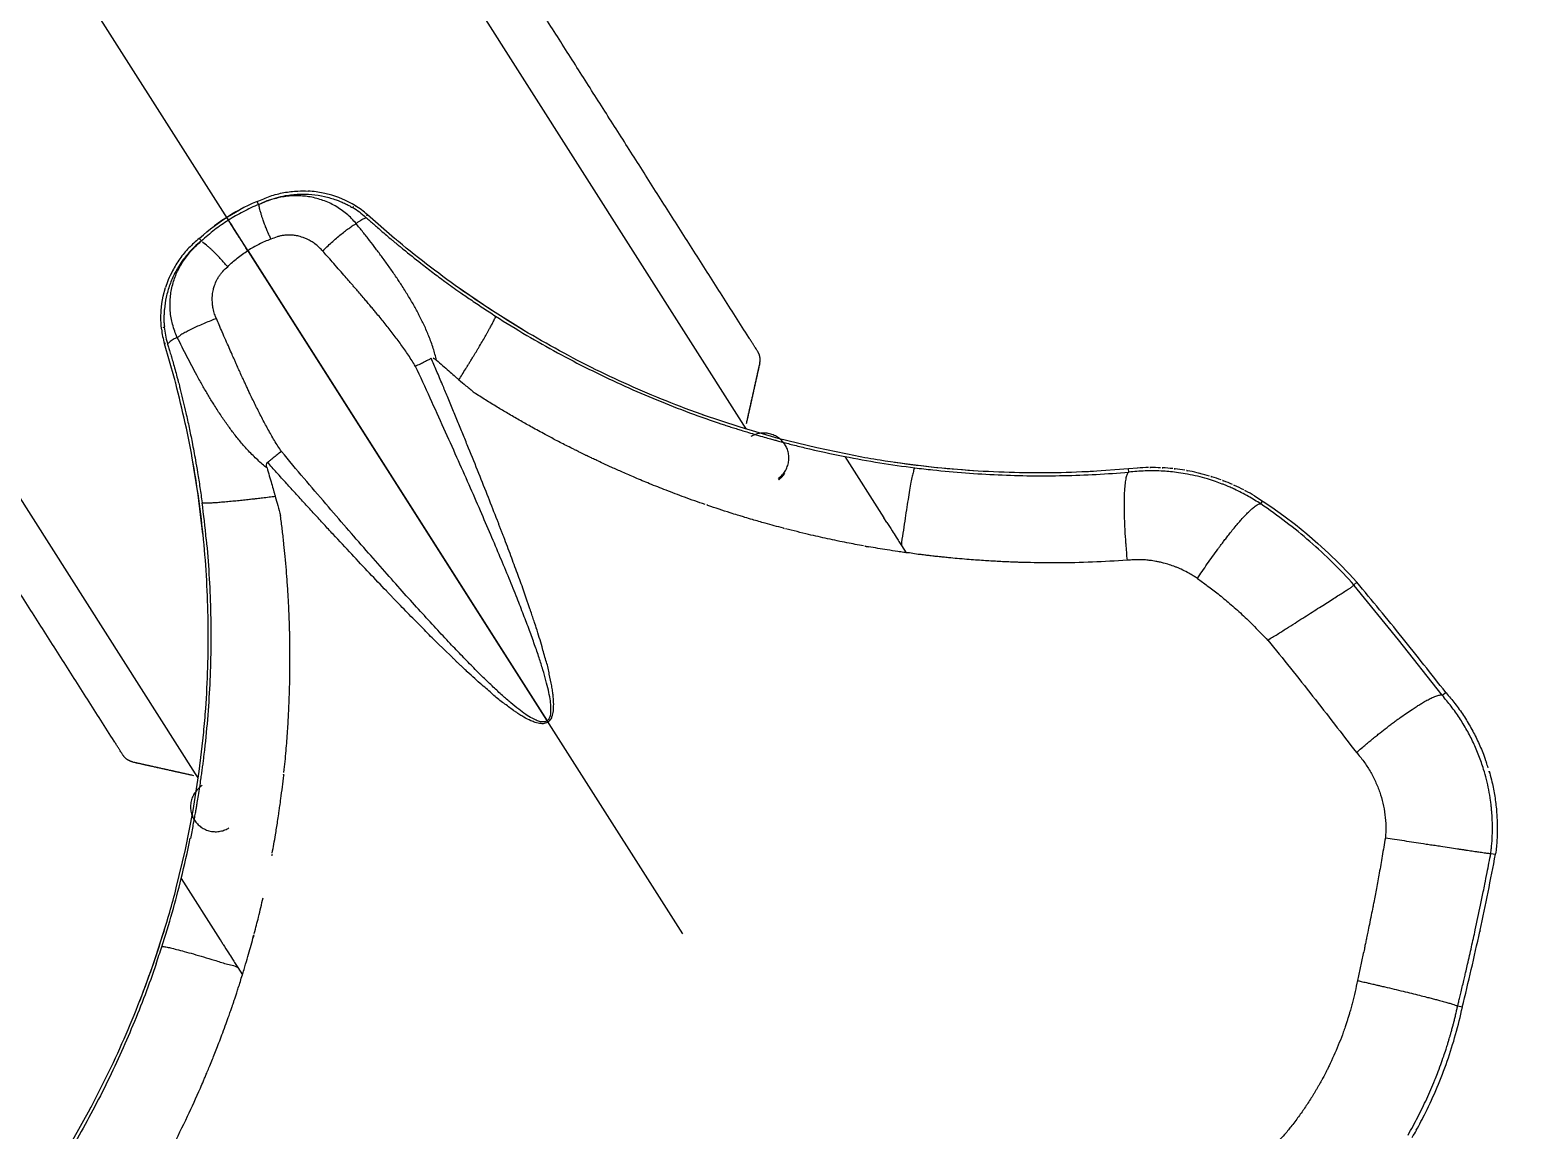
# Model space of a CAD drawing. Header units: millimetres. Extents: x 1145859089 to 1147511753, y -1047484727 to -1047247487.
# Drawn here: x 1145997921.9 to 1145998219.1, y -1047439436.7 to -1047439216.5 of the extents above; entities that cross this region are included whole.
import ezdxf
from ezdxf.xclip import XClip

# ---------------------------------------------------------------- set-up
doc = ezdxf.new("R2010")
doc.units = ezdxf.units.MM
doc.header["$LTSCALE"] = 100
doc.header["$MEASUREMENT"] = 0
doc.header["$XCLIPFRAME"] = 2
doc.linetypes.add('단지배치도$0$CENTER', pattern=[31, 30, -0.5, 0, -0.5])
doc.layers.get('0').update_dxf_attribs({"linetype": 'CONTINUOUS'})
doc.layers.add('XREF', color=135, linetype='CONTINUOUS')
doc.layers.add('단지배치도$0$W240910', color=135, linetype='CONTINUOUS')

# ---------------------------------------------------------------- blocks, each defined once
blk = doc.blocks.new('단지배치도$0$zw$9902')
at = {"layer": '단지배치도$0$W240910', "linetype": '단지배치도$0$CENTER', "ltscale": 50}
blk.add_line((59583, -67511.43), (59911.68, -68028.08), dxfattribs=at)
at = {"layer": '단지배치도$0$W240910', "linetype": 'ByBlock', "ltscale": 20}
for p, q in [((59923.98, -67926.31), (59693.78, -67564.47)), ((59814.29, -67996.09), (59584.1, -67634.25)), ((59825.61, -67881.98), (59824.77, -67882.37)), ((59826.61, -67881.55), (59825.61, -67881.98)), ((59826.88, -67882.14), (59826.61, -67881.55)), ((59840.15, -67879.92), (59838.37, -67879.61)), ((59841.56, -67880.3), (59840.15, -67879.92)), ((59842.94, -67880.77), (59841.56, -67880.3)), ((59844.29, -67881.34), (59842.94, -67880.77)), ((59845.59, -67882.01), (59844.29, -67881.34)), ((59846.24, -67882.39), (59845.59, -67882.01)), ((59819.49, -67885.4), (59820.26, -67884.89)), ((59820.31, -67884.86), (59819.54, -67885.37)), ((59820.26, -67884.89), (59820.49, -67884.74)), ((59820.49, -67884.74), (59820.31, -67884.86)), ((59820.73, -67884.59), (59820.49, -67884.74)), ((59820.49, -67884.74), (59820.68, -67884.62)), ((59820.49, -67884.74), (59820.84, -67885.29)), ((59820.49, -67884.74), (59820.84, -67885.29)), ((59820.68, -67884.62), (59821.46, -67884.14)), ((59821.51, -67884.11), (59820.73, -67884.59)), ((59821.46, -67884.14), (59822.26, -67883.68)), ((59822.31, -67883.65), (59821.51, -67884.11)), ((59822.26, -67883.68), (59823.07, -67883.23)), ((59823.12, -67883.2), (59822.31, -67883.65)), ((59823.94, -67882.78), (59823.12, -67883.2)), ((59824.77, -67882.37), (59823.94, -67882.78)), ((59826.88, -67882.14), (59826.95, -67882.13)), ((59826.98, -67882.12), (59826.95, -67882.13)), ((59827, -67882.12), (59826.98, -67882.12)), ((59827.02, -67882.12), (59827, -67882.12)), ((59827.03, -67882.12), (59827.02, -67882.12)), ((59827.03, -67882.13), (59827.03, -67882.12)), ((59827.03, -67882.13), (59827.03, -67882.13)), ((59846.23, -67882.39), (59846.24, -67882.39)), ((59848.65, -67884.19), (59848.65, -67884.19)), ((59854.1, -67888.93), (59848.65, -67884.19)), ((59815.83, -67888.21), (59816.53, -67887.61)), ((59816.53, -67887.61), (59817.25, -67887.03)), ((59817.25, -67887.03), (59817.98, -67886.47)), ((59817.98, -67886.47), (59818.73, -67885.93)), ((59818.78, -67885.89), (59818.03, -67886.44)), ((59818.73, -67885.93), (59819.49, -67885.4)), ((59819.54, -67885.37), (59818.78, -67885.89)), ((59821.15, -67885.78), (59820.84, -67885.29)), ((59821.15, -67885.78), (59820.84, -67885.29)), ((59815.01, -67888.93), (59815.83, -67888.21)), ((59815.43, -67889.43), (59815.01, -67888.93)), ((59815.35, -67889.54), (59815.36, -67889.52)), ((59815.35, -67889.55), (59815.35, -67889.54)), ((59815.35, -67889.55), (59815.35, -67889.55)), ((59815.36, -67889.56), (59815.35, -67889.55)), ((59815.36, -67889.52), (59815.37, -67889.51)), ((59815.37, -67889.51), (59815.39, -67889.48)), ((59815.43, -67889.43), (59815.39, -67889.48)), ((59824.72, -67891.38), (59884.58, -67985.49)), ((59824.72, -67891.38), (59884.58, -67985.49)), ((59807.8, -67900.5), (59808.27, -67898.76)), ((59873.17, -67903.1), (59866.62, -67898.63)), ((59807.38, -67903.39), (59807.54, -67901.94)), ((59807.54, -67901.94), (59807.8, -67900.5)), ((59807.33, -67904.85), (59807.38, -67903.39)), ((59807.39, -67906.31), (59807.33, -67904.85)), ((59879.89, -67907.31), (59873.17, -67903.1)), ((59807.45, -67907.06), (59807.39, -67906.31)), ((59807.45, -67907.06), (59807.45, -67907.06)), ((59808.06, -67910.01), (59808.06, -67910.01)), ((59810.05, -67916.95), (59808.06, -67910.01)), ((59870.01, -67919.81), (59869.98, -67919.79)), ((59870.28, -67919.99), (59870.01, -67919.81)), ((59923.21, -67926.73), (59915.69, -67924.22)), ((59918.85, -67925.84), (59919.36, -67926.01)), ((59924.48, -67927.1), (59923.98, -67926.31)), ((59930.83, -67928.95), (59923.21, -67926.73)), ((59938.53, -67930.86), (59930.83, -67928.95)), ((59814.8, -67940.23), (59813.52, -67932.41)), ((59946.3, -67932.47), (59938.53, -67930.86)), ((59944.16, -67932.57), (59944.15, -67932.56)), ((59944.16, -67932.57), (59951.97, -67944.85)), ((59961.99, -67934.75), (59954.12, -67933.76)), ((59969.89, -67935.43), (59961.99, -67934.75)), ((60000.89, -67935.06), (59993.64, -67935.58)), ((60002.67, -67934.89), (60000.89, -67935.06)), ((60000.95, -67935.7), (60000.89, -67935.06)), ((60000.95, -67935.7), (60000.95, -67935.7)), ((59815.76, -67948.1), (59814.8, -67940.23)), ((60026.11, -67940.45), (60029.58, -67942.73)), ((60027.35, -67942.07), (60027.74, -67941.48)), ((59831.28, -67944.46), (59831.27, -67944.41)), ((59831.32, -67944.78), (59831.28, -67944.45)), ((60029.58, -67942.73), (60031.95, -67944.44)), ((60031.95, -67944.44), (60034.28, -67946.21)), ((59952.55, -67945.76), (59951.98, -67944.86)), ((60034.28, -67946.21), (60036.55, -67948.06)), ((59955.47, -67950.35), (59956.4, -67951.82)), ((60036.55, -67948.06), (60038.76, -67949.97)), ((60038.76, -67949.97), (60040.92, -67951.94)), ((59956.43, -67951.82), (59956.4, -67951.82)), ((60018.83, -67951.03), (60018.83, -67951.02)), ((60040.92, -67951.94), (60043.02, -67953.98)), ((60043.02, -67953.98), (60045.06, -67956.07)), ((60045.06, -67956.07), (60046.61, -67957.75)), ((59880.28, -67960.5), (59879.86, -67959.31)), ((60046, -67958.28), (60046.61, -67957.75)), ((60046, -67958.28), (60046.01, -67958.29)), ((60046, -67958.28), (60046, -67958.28)), ((60046.01, -67958.29), (60046.01, -67958.3)), ((60046.01, -67958.3), (60046.02, -67958.32)), ((60046.02, -67958.32), (60046.04, -67958.34)), ((60046.04, -67958.34), (60046.06, -67958.36)), ((60046.07, -67958.36), (60046.05, -67958.37)), ((60054.9, -67969.23), (60046.07, -67958.36)), ((59881.16, -67963.06), (59880.28, -67960.5)), ((59863.78, -67971), (59862.88, -67970.11)), ((59865.72, -67972.88), (59863.78, -67971)), ((60028.75, -67969.37), (60028.79, -67969.35)), ((60063.66, -67980.36), (60054.9, -67969.23)), ((60063.66, -67980.36), (60064.36, -67979.78)), ((60063.66, -67980.36), (60063.65, -67980.36)), ((59884.58, -67985.49), (59884.61, -67985.52)), ((59884.58, -67985.49), (59884.61, -67985.53)), ((59884.61, -67985.52), (59884.64, -67985.56)), ((59884.61, -67985.53), (59884.63, -67985.57)), ((59884.63, -67985.57), (59884.66, -67985.6)), ((59884.64, -67985.56), (59884.66, -67985.6)), ((59884.66, -67985.6), (59884.73, -67985.72)), ((59884.66, -67985.6), (59884.73, -67985.72)), ((59815, -67995.58), (59815.91, -67987.7)), ((59816.04, -67991.25), (59815.98, -67991.78)), ((59813.78, -68003.41), (59815, -67995.58)), ((59814.79, -67996.88), (59814.29, -67996.09)), ((59812.25, -68011.2), (59813.78, -68003.41)), ((59810.41, -68018.91), (59812.25, -68011.2)), ((60073.38, -68012.01), (60074.33, -68012.16)), ((59811.41, -68017.02), (59811.4, -68017.01)), ((59811.41, -68017.02), (59819.22, -68029.31)), ((59805.83, -68034.1), (59808.27, -68026.55)), ((60071.21, -68027.5), (60071.17, -68027.65)), ((60071.24, -68027.36), (60071.21, -68027.5)), ((59819.8, -68030.21), (59819.23, -68029.31)), ((59803.1, -68041.54), (59805.83, -68034.1)), ((59822.72, -68034.8), (59823.65, -68036.27)), ((59823.65, -68036.3), (59823.65, -68036.27)), ((60067.69, -68042.77), (60066.75, -68042.55)), ((59789.63, -68069.46), (59793.16, -68063.12))]:
    blk.add_line(p, q, dxfattribs=at)
at = {"layer": '단지배치도$0$W240910'}
for radius in [11431.38, 11931.38]:
    blk.add_arc((57394.29, -57699.4), radius, 251.62775, 321.418131, dxfattribs=at)
at = {"layer": '단지배치도$0$W240910', "linetype": 'ByBlock', "ltscale": 20}
for centre, radius, start, end in [((59835.71, -67899.45), 20.02, 82.3596, 86.9755), ((59841.52, -67917.78), 38.51, 117.4198, 122.4733), ((59841.62, -67917.95), 38.71, 112.2642, 117.4304), ((59837.91, -67896.09), 16.03, 47.9365, 58.7083), ((59841.62, -67917.95), 38.71, 127.4974, 132.6635), ((59841.51, -67917.79), 38.51, 122.4544, 127.508), ((59827.37, -67904.76), 20.02, 157.9522, 162.5682), ((59983.03, -67734.74), 201.59, 237.3518, 239.4436), ((59823.39, -67905.33), 16.03, 186.2194, 196.9912), ((59983.86, -67731.77), 204.69, 256.5056, 258.815), ((59983.27, -67735.8), 200.61, 258.7558, 262.8078), ((59983.56, -67733.4), 203.03, 262.8098, 263.8343), ((60005.56, -67974.97), 40.19, 90.9246, 94.1261), ((60005.58, -67975.38), 40.59, 90.3751, 90.931), ((60005.58, -67975.07), 40.28, 87.5049, 90.3781), ((60005.59, -67974.73), 39.95, 86.8627, 87.5018), ((60005.59, -67974.68), 39.9, 84.021, 86.8625), ((60005.58, -67974.8), 40.01, 83.3457, 84.0227), ((60005.57, -67974.85), 40.07, 80.5217, 83.3452), ((60005.57, -67974.89), 40.11, 79.7262, 80.5221), ((60005.57, -67974.87), 40.09, 76.9666, 79.7266), ((60005.59, -67974.81), 40.02, 76.5653, 76.966), ((60005.6, -67974.77), 39.98, 76.0921, 76.5653), ((60005.57, -67974.85), 40.06, 73.3042, 76.0914), ((60005.56, -67974.89), 40.1, 72.5471, 73.3047), ((60005.57, -67974.86), 40.08, 69.7495, 72.5473), ((60005.59, -67974.81), 40.02, 69.054, 69.749), ((60005.63, -67974.7), 39.9, 66.2299, 69.0558), ((60005.61, -67974.75), 39.96, 65.5794, 66.2297), ((60005.48, -67975.04), 40.28, 62.7109, 65.5765), ((60005.34, -67975.31), 40.58, 62.1526, 62.7138), ((60005.45, -67975.11), 40.35, 59.2018, 62.1553), ((59615.75, -67968.4), 201.59, 5.4841, 7.576), ((59972.09, -68024.49), 99.23, 49.001, 56.1606), ((59941.15, -67912.1), 36.03, 255.0819, 255.7497), ((59972.04, -68024.6), 99.34, 41.8827, 49.0211), ((59972.89, -68024.24), 99.28, 43.2969, 43.5821), ((59973.39, -68023.77), 98.59, 42.0419, 42.2424), ((59351.33, -68536.16), 904.42, 38.85585, 39.7577), ((59351.33, -68536.16), 904.42, 37.96542, 38.85581), ((60036.26, -68004.79), 37.62, 41.5305, 41.6685), ((60033.76, -68006.93), 40.9, 17.121, 18.7511), ((60033.82, -68006.91), 40.85, 15.6059, 17.1206), ((59612.7, -67967.89), 204.69, 346.1128, 348.4221), ((59794.15, -68005.62), 36.03, 349.1781, 349.8458), ((59475.99, -67898.36), 609.06, 347.77261, 349.23201), ((60036.83, -68007.27), 37.82, 352.5834, 352.7079), ((59616.61, -67969.07), 200.61, 342.12, 346.1719), ((59475.99, -67898.36), 609.06, 346.28469, 347.74438), ((59614.3, -67968.31), 203.03, 341.0934, 342.118), ((59978.58, -68023.38), 91.22, 330.1206, 331.1557)]:
    blk.add_arc(centre, radius, start, end, dxfattribs=at)
for points in [[(59924.96, -67908.77), (59903.72, -67875.38), (59882.75, -67842.42)], [(59927.14, -67913.83), (59925.78, -67919.93), (59924.43, -67926.02)], [(59927.06, -67914.17), (59925.75, -67920.1), (59924.43, -67926.02)], [(59797.99, -67989.55), (59776.75, -67956.16), (59755.78, -67923.2)], [(59801.65, -67993.67), (59807.74, -67995.02), (59813.84, -67996.38)], [(59801.99, -67993.74), (59807.91, -67995.06), (59813.84, -67996.38)]]:
    blk.add_open_spline(points, degree=2, dxfattribs=at)
for points, start_tangent, end_tangent in [([(59826.61, -67881.55), (59829.22, -67880.48), (59831.95, -67879.77), (59834.75, -67879.45), (59836.77, -67879.46)], (0.913061, 0.407823), (0.998543, -0.053954)), ([(59826.88, -67882.14), (59828.62, -67881.38), (59830.43, -67880.79), (59832.26, -67880.38), (59834.94, -67880.09), (59837.51, -67880.15)], (0.896173, 0.443704), (0.995627, -0.093413)), ([(59846.41, -67885.95), (59845.5, -67884.97), (59844.44, -67884), (59843.39, -67883.2), (59842.2, -67882.44), (59841.04, -67881.84), (59839.76, -67881.32), (59838.52, -67880.94), (59837.2, -67880.64), (59835.97, -67880.48), (59834.68, -67880.41), (59833.35, -67880.44), (59831.98, -67880.59), (59830.71, -67880.84), (59829.44, -67881.18), (59828.22, -67881.61), (59827.03, -67882.13)], (-0.681691, 0.73164), (-0.899119, -0.437703)), ([(59837.51, -67880.15), (59840.07, -67880.55), (59842.41, -67881.23), (59842.77, -67881.36), (59843.37, -67881.6), (59843.83, -67881.8), (59844.25, -67882), (59844.61, -67882.17), (59844.96, -67882.35), (59845.3, -67882.53), (59845.69, -67882.75)], (0.995627, -0.093413), (0.998291, 0.058436)), ([(59827.2, -67883.42), (59827.08, -67882.92), (59827.02, -67882.55), (59827.03, -67882.13)], (-0.489555, 0.871972), (0.445503, 0.89528)), ([(59829.32, -67889.11), (59829.02, -67888.32), (59828.63, -67887.44), (59828.29, -67886.64), (59828.07, -67886.06), (59827.94, -67885.7), (59827.79, -67885.26), (59827.61, -67884.75), (59827.41, -67884.13), (59827.2, -67883.42)], (-0.254742, 0.967009), (-0.489555, 0.871972)), ([(59845.69, -67882.75), (59846.23, -67882.39)], (0.554082, 0.832462), (0.940421, 0.340011)), ([(59845.69, -67882.75), (59847.04, -67883.64), (59848.29, -67884.66)], (0.865965, -0.500105), (0.739743, -0.672889)), ([(59846.4, -67885.96), (59846.96, -67885.56), (59847.36, -67885.29), (59847.8, -67885), (59848.3, -67884.66)], (0.598253, 0.801307), (-0.531449, 0.84709)), ([(59848.65, -67884.19), (59848.3, -67884.66)], (-0.61958, -0.784933), (-0.619895, -0.784684)), ([(59848.3, -67884.66), (59848.92, -67885.22), (59849.64, -67885.86), (59850.45, -67886.57), (59851.36, -67887.36), (59852.45, -67888.3), (59853.6, -67889.27), (59854.14, -67889.72), (59854.61, -67890.11), (59855.02, -67890.44), (59855.34, -67890.71), (59855.82, -67891.1), (59859.35, -67893.91), (59861.77, -67895.77), (59864.16, -67897.55), (59867.11, -67899.66), (59869.2, -67901.11), (59871.73, -67902.81), (59874.28, -67904.47)], (0.742924, -0.669376), (0.841962, -0.539537)), ([(59821.51, -67886.34), (59821.28, -67885.98), (59821.12, -67885.84)], (-0.797715, 0.603034), (-0.916139, 0.40086)), ([(59821.51, -67886.34), (59821.28, -67885.98), (59821.22, -67885.78)], (-0.208172, 0.978092), (0.025135, 0.999684)), ([(59824.72, -67891.38), (59824.24, -67890.63), (59823.7, -67889.78), (59823.11, -67888.85), (59822.65, -67888.13), (59822.2, -67887.42), (59821.93, -67887.01), (59821.73, -67886.69), (59821.51, -67886.34)], (-0.536765, 0.843732), (-0.208172, 0.978092)), ([(59824.72, -67891.38), (59824.24, -67890.63), (59823.7, -67889.78), (59823.11, -67888.85), (59822.65, -67888.13), (59822.2, -67887.42), (59821.93, -67887.01), (59821.73, -67886.69), (59821.51, -67886.34)], (-0.536771, 0.843728), (-0.797715, 0.603034)), ([(59839.69, -67891.45), (59840.56, -67890.61), (59841.49, -67889.75), (59842.45, -67888.9), (59843.4, -67888.11), (59844.29, -67887.4), (59845.11, -67886.79), (59845.82, -67886.31), (59846.41, -67885.95)], (0.712553, 0.701618), (0.612113, 0.79077)), ([(59862.47, -67913.3), (59861.82, -67910.93), (59860.94, -67908.5), (59859.99, -67906.31), (59858.97, -67904.25), (59857.93, -67902.31), (59856.75, -67900.31), (59855.46, -67898.25), (59854.87, -67897.36), (59854.27, -67896.46), (59853.64, -67895.54), (59852.99, -67894.61), (59852.32, -67893.67), (59851.62, -67892.72), (59850.34, -67890.99), (59849.07, -67889.34), (59847.76, -67887.66), (59846.4, -67885.96)], (-0.242283, 0.970206), (-0.59449, 0.804103)), ([(59815.01, -67888.93), (59812.93, -67890.84), (59811.14, -67893.01), (59809.66, -67895.42), (59808.81, -67897.25)], (-0.756315, -0.654207), (-0.374273, -0.927318)), ([(59815.43, -67889.43), (59814, -67890.68), (59812.7, -67892.07), (59811.55, -67893.55), (59810.15, -67895.85), (59809.12, -67898.21)], (-0.781659, -0.623706), (-0.337297, -0.941398)), ([(59810.61, -67908.73), (59810.1, -67907.49), (59809.67, -67906.11), (59809.39, -67904.83), (59809.21, -67903.43), (59809.16, -67902.12), (59809.23, -67900.74), (59809.41, -67899.46), (59809.7, -67898.14), (59810.07, -67896.95), (59810.55, -67895.76), (59811.15, -67894.57), (59811.87, -67893.39), (59812.63, -67892.34), (59813.48, -67891.34), (59814.38, -67890.42), (59815.36, -67889.56)], (-0.373826, 0.927499), (0.777472, 0.628918)), ([(59816.46, -67890.26), (59816.05, -67889.94), (59815.74, -67889.72), (59815.36, -67889.56)], (-0.582355, 0.812934), (-0.999709, -0.02414)), ([(59820.71, -67894.59), (59820.12, -67893.98), (59819.49, -67893.25), (59818.91, -67892.61), (59818.48, -67892.17), (59818.21, -67891.9), (59817.87, -67891.57), (59817.48, -67891.19), (59817.01, -67890.75), (59816.46, -67890.26)], (-0.767942, 0.640519), (-0.582355, 0.812934)), ([(59829.32, -67889.11), (59826.96, -67890.12), (59824.72, -67891.38)], (-0.948646, -0.316339), (-0.843481, -0.537159)), ([(59839.69, -67891.45), (59839.03, -67890.76), (59838.16, -67890.03), (59837.38, -67889.52), (59837.02, -67889.31), (59836.44, -67889.02), (59835.77, -67888.75), (59835.21, -67888.58), (59834.71, -67888.45), (59833.85, -67888.31), (59832.64, -67888.27), (59831.94, -67888.33), (59831.26, -67888.45), (59830.59, -67888.62), (59829.32, -67889.11)], (-0.631204, 0.775617), (-0.929533, -0.36874)), ([(59915.8, -67924.26), (59911.29, -67922.59), (59903.68, -67919.5), (59896.21, -67916.1), (59888.89, -67912.39), (59881.72, -67908.39), (59874.72, -67904.1), (59867.9, -67899.53), (59861.28, -67894.68), (59854.85, -67889.56), (59854.1, -67888.93)], (-0.942166, 0.335148), (-0.765187, 0.643808)), ([(59820.71, -67894.59), (59822.62, -67892.88), (59824.72, -67891.38)], (0.68853, 0.725207), (0.843979, 0.536377)), ([(59858.27, -67914.54), (59856.87, -67912.32), (59855.37, -67910.18), (59853.8, -67908.08), (59852.19, -67906.02), (59850.56, -67904.02), (59850.01, -67903.36), (59849.43, -67902.67), (59848.83, -67901.95), (59848.21, -67901.21), (59847.42, -67900.29), (59846.68, -67899.43), (59846.07, -67898.73), (59845.59, -67898.18), (59844.88, -67897.36), (59843.93, -67896.26), (59842.81, -67894.99), (59841.63, -67893.65), (59840.59, -67892.46), (59839.69, -67891.45)], (-0.505268, 0.862962), (-0.653653, 0.756794)), ([(59818.43, -67904.97), (59818.09, -67904.08), (59817.8, -67902.98), (59817.66, -67902.06), (59817.63, -67901.65), (59817.61, -67901), (59817.65, -67900.28), (59817.73, -67899.69), (59817.83, -67899.19), (59818.07, -67898.36), (59818.54, -67897.24), (59818.89, -67896.63), (59819.28, -67896.06), (59819.72, -67895.53), (59820.71, -67894.59)], (-0.435054, 0.900404), (0.727894, 0.685689)), ([(59809.12, -67898.21), (59808.4, -67900.7), (59808.03, -67903.11), (59807.99, -67903.49), (59807.96, -67904.13), (59807.94, -67904.63), (59807.94, -67905.1), (59807.94, -67905.5), (59807.96, -67905.89), (59807.98, -67906.27), (59808.01, -67906.72)], (-0.337297, -0.941398), (-0.475966, -0.879463)), ([(59818.43, -67904.97), (59817.3, -67905.41), (59816.13, -67905.89), (59814.96, -67906.4), (59813.84, -67906.91), (59812.81, -67907.42), (59811.92, -67907.91), (59811.18, -67908.35), (59810.61, -67908.73)], (-0.93746, -0.348094), (-0.975649, -0.219339)), ([(59831.47, -67931.59), (59830.06, -67929.38), (59828.75, -67927.11), (59827.52, -67924.8), (59826.34, -67922.47), (59825.21, -67920.14), (59824.85, -67919.36), (59824.47, -67918.55), (59824.07, -67917.7), (59823.67, -67916.82), (59823.17, -67915.72), (59822.7, -67914.69), (59822.32, -67913.84), (59822.03, -67913.17), (59821.58, -67912.18), (59821, -67910.85), (59820.32, -67909.3), (59819.6, -67907.66), (59818.97, -67906.22), (59818.43, -67904.97)], (-0.567536, 0.823349), (-0.408492, 0.912762)), ([(59872.24, -67908.53), (59872.55, -67907.98), (59872.83, -67907.49), (59873.1, -67906.99), (59873.5, -67906.28), (59873.84, -67905.62)], (0.500035, 0.866005), (0.447917, 0.894075)), ([(59873.84, -67905.62), (59874.04, -67905.2), (59874.18, -67904.86), (59874.28, -67904.47)], (0.447917, 0.894075), (-0.291209, 0.95666)), ([(59808.01, -67906.72), (59807.45, -67907.06)], (-0.988821, -0.149108), (-0.706487, -0.707726)), ([(59808.01, -67906.72), (59808.24, -67908.32), (59808.64, -67909.89)], (0.08602, -0.996293), (0.296012, -0.955184)), ([(59810.61, -67908.73), (59810.02, -67909.06), (59809.6, -67909.31), (59809.16, -67909.59), (59808.63, -67909.89)], (-0.97932, -0.20232), (-0.542065, 0.840336)), ([(59828.57, -67934.87), (59826.7, -67933.27), (59824.87, -67931.45), (59823.29, -67929.66), (59821.85, -67927.86), (59820.55, -67926.1), (59819.23, -67924.19), (59817.91, -67922.13), (59817.35, -67921.23), (59816.79, -67920.3), (59816.23, -67919.34), (59815.66, -67918.36), (59815.1, -67917.35), (59814.53, -67916.32), (59813.51, -67914.42), (59812.55, -67912.58), (59811.58, -67910.68), (59810.61, -67908.73)], (-0.776117, 0.630589), (-0.476414, 0.879221)), ([(59869.68, -67912.82), (59869.99, -67912.3), (59870.3, -67911.8), (59870.61, -67911.28), (59870.93, -67910.74), (59871.59, -67909.64), (59872.24, -67908.53)], (0.519433, 0.854511), (0.500035, 0.866005)), ([(59880.55, -67908.33), (59886.67, -67911.8), (59892.94, -67915.07), (59899.32, -67918.12), (59905.77, -67920.93), (59912.28, -67923.5), (59918.85, -67925.84)], (0.860899, -0.508776), (0.948436, -0.316968)), ([(59808.06, -67910.01), (59808.63, -67909.89)], (0.973526, 0.228576), (0.973434, 0.228967)), ([(59808.63, -67909.89), (59808.88, -67910.7), (59809.15, -67911.62), (59809.45, -67912.66), (59809.78, -67913.81), (59810.17, -67915.2), (59810.56, -67916.65), (59810.74, -67917.33), (59810.9, -67917.92), (59811.03, -67918.43), (59811.13, -67918.84), (59811.28, -67919.43), (59812.33, -67923.82), (59812.99, -67926.8), (59813.58, -67929.72), (59814.25, -67933.28), (59814.68, -67935.79), (59815.15, -67938.8), (59815.57, -67941.83)], (0.291482, -0.956576), (0.131908, -0.991262)), ([(59858.27, -67914.54), (59859.24, -67914.02), (59860.11, -67913.58), (59860.83, -67913.21), (59861.41, -67912.92)], (0.774756, 0.632261), (0.896261, 0.443526)), ([(59885.36, -67983.71), (59885.36, -67982.53), (59885.2, -67981.07), (59884.86, -67979.36), (59884.37, -67977.41), (59883.75, -67975.24), (59883, -67972.86), (59882.1, -67970.24), (59881.07, -67967.37), (59879.89, -67964.27), (59878.59, -67960.93), (59877, -67956.99), (59875.24, -67952.75), (59873.33, -67948.24), (59871.26, -67943.43), (59869, -67938.24), (59866.56, -67932.76), (59863.97, -67926.98), (59861.21, -67920.9), (59858.27, -67914.54)], (-0.03323, 0.999448), (-0.424424, 0.905464)), ([(59862.47, -67913.3), (59861.93, -67912.95), (59861.41, -67912.92)], (-0.750986, 0.660318), (-0.900403, -0.435056)), ([(59874.65, -67945.35), (59872.85, -67940.77), (59870.94, -67935.96), (59868.89, -67930.9), (59867.86, -67928.37), (59866.81, -67925.81), (59865.74, -67923.22), (59864.66, -67920.6), (59863.66, -67918.2), (59862.48, -67915.41), (59861.41, -67912.92)], (-0.369859, 0.929088), (-0.410156, 0.912015)), ([(59862.47, -67913.3), (59864.92, -67915.45), (59865.99, -67916.38), (59866.47, -67916.8), (59866.95, -67917.22)], (0.751989, -0.659176), (0.755599, -0.655034)), ([(59866.95, -67917.22), (59867.62, -67916.15), (59868.32, -67915.03), (59868.61, -67914.56), (59868.88, -67914.12), (59869.07, -67913.81), (59869.45, -67913.19), (59869.68, -67912.82)], (0.538211, 0.84281), (0.516532, 0.856268)), ([(59815.9, -67987.82), (59816.3, -67983.02), (59816.72, -67974.82), (59816.81, -67966.61), (59816.56, -67958.41), (59815.97, -67950.22), (59815.05, -67942.06), (59813.8, -67933.95), (59812.21, -67925.89), (59810.3, -67917.91), (59810.05, -67916.95)], (0.095685, 0.995412), (-0.258889, 0.965907)), ([(59866.95, -67917.22), (59868.37, -67918.43), (59869.98, -67919.79)], (0.760133, -0.649768), (0.712128, -0.70205)), ([(59874.89, -67922.85), (59872.57, -67921.43), (59870.28, -67919.99)], (-0.854051, 0.520189), (-0.849538, 0.527527)), ([(59879.33, -67925.46), (59877, -67924.11), (59874.89, -67922.85)], (-0.868391, 0.49588), (-0.854051, 0.520189)), ([(59884.18, -67928.15), (59881.54, -67926.71), (59879.33, -67925.46)], (-0.872337, 0.488905), (-0.868391, 0.49588)), ([(59919.36, -67926.01), (59920.34, -67926.34), (59921.35, -67926.67), (59922.39, -67927), (59923.45, -67927.33), (59924.54, -67927.66), (59926.03, -67928.11), (59927.68, -67928.59), (59929.04, -67928.97), (59929.98, -67929.23), (59930.68, -67929.43), (59931.15, -67929.55), (59931.68, -67929.69), (59932.27, -67929.85), (59932.86, -67930), (59933.45, -67930.15), (59936.1, -67930.81)], (0.948526, -0.316699), (0.972392, -0.233352)), ([(59886.3, -67929.28), (59885.27, -67928.73), (59884.18, -67928.15)], (-0.89879, 0.43838), (-0.872337, 0.488905)), ([(59916.2, -67942.18), (59912.09, -67940.72), (59908.39, -67939.32), (59905.09, -67938.01), (59902.18, -67936.8), (59899.67, -67935.71), (59897.53, -67934.76), (59895.78, -67933.96), (59894.56, -67933.38), (59893.63, -67932.94), (59892.99, -67932.63), (59892.63, -67932.46), (59892.12, -67932.22), (59891.64, -67931.98), (59891.04, -67931.69), (59890.65, -67931.49), (59890.27, -67931.31), (59889.92, -67931.13), (59888.71, -67930.52), (59887.49, -67929.9), (59886.3, -67929.28)], (-0.94981, 0.312827), (-0.89879, 0.43838)), ([(59831.47, -67931.59), (59830.59, -67932.25), (59829.83, -67932.84), (59829.18, -67933.34), (59828.68, -67933.75)], (-0.900996, -0.433826), (-0.781535, -0.623861)), ([(59882.64, -67985.44), (59881.58, -67984.94), (59880.33, -67984.17), (59878.92, -67983.14), (59877.36, -67981.87), (59875.66, -67980.39), (59873.83, -67978.7), (59871.83, -67976.78), (59869.67, -67974.62), (59867.36, -67972.25), (59864.88, -67969.65), (59861.99, -67966.53), (59858.89, -67963.15), (59855.61, -67959.51), (59852.14, -67955.6), (59848.4, -67951.35), (59844.46, -67946.82), (59840.32, -67942.02), (59835.99, -67936.95), (59831.47, -67931.59)], (-0.891192, 0.453626), (-0.640292, 0.768132)), ([(59993.87, -67935.57), (59992.6, -67935.63), (59984.3, -67935.86), (59976, -67935.74), (59967.71, -67935.27), (59959.44, -67934.47), (59951.22, -67933.32), (59946.3, -67932.47)], (-0.998526, -0.054273), (-0.98113, 0.193347)), ([(59828.57, -67934.87), (59828.48, -67934.23), (59828.68, -67933.75)], (-0.279861, 0.960041), (0.775618, 0.631202)), ([(59828.57, -67934.87), (59829.48, -67938), (59829.87, -67939.36), (59830.05, -67939.97), (59830.22, -67940.58)], (0.278401, -0.960465), (0.27312, -0.96198)), ([(59852.45, -67959.48), (59849.06, -67955.91), (59845.51, -67952.13), (59841.79, -67948.14), (59839.94, -67946.14), (59838.07, -67944.1), (59836.17, -67942.03), (59834.26, -67939.94), (59832.51, -67938.02), (59830.48, -67935.77), (59828.68, -67933.75)], (-0.684812, 0.72872), (-0.652272, 0.757985)), ([(59958.15, -67934.83), (59957.86, -67935.6), (59957.64, -67936.5), (59957.39, -67937.74), (59957.11, -67939.31), (59956.8, -67941.16), (59956.47, -67943.25), (59956.13, -67945.5)], (-0.586815, -0.809721), (-0.143116, -0.989706)), ([(59961.76, -67935.25), (59968.28, -67935.85), (59974.83, -67936.24), (59981.37, -67936.42), (59987.92, -67936.39), (59994.44, -67936.15), (60000.95, -67935.7)], (0.994203, -0.107522), (0.996423, 0.084511)), ([(60014.73, -67936.54), (60012.71, -67936.11), (60010.9, -67935.81), (60009.29, -67935.62), (60007.89, -67935.51), (60006.03, -67935.44), (60004.26, -67935.46), (60002.56, -67935.55), (60000.95, -67935.7)], (-0.972909, 0.23119), (-0.99313, -0.11702)), ([(60000.95, -67935.7), (60000.68, -67935.98), (60000.45, -67936.62), (60000.26, -67937.61), (60000.12, -67938.96), (60000.05, -67940.04), (60000.02, -67941.23), (60000.01, -67942.35), (60000.01, -67943.12), (60000.02, -67943.96), (60000.05, -67944.89), (60000.09, -67945.88), (60000.14, -67946.99)], (-0.925157, -0.379584), (0.159663, -0.987172)), ([(60027.35, -67942.07), (60024.89, -67940.56), (60022.09, -67939.12), (60021.26, -67938.74), (60020.82, -67938.55), (60020.29, -67938.33), (60019.65, -67938.08), (60018.32, -67937.59), (60016.68, -67937.07), (60014.73, -67936.54)], (-0.830396, 0.557173), (-0.972909, 0.23119)), ([(59825.08, -67941.19), (59824.48, -67941.26), (59823.89, -67941.32), (59823.29, -67941.38), (59822.67, -67941.45), (59821.39, -67941.57), (59820.11, -67941.69)], (-0.99411, -0.10838), (-0.9963, -0.08594)), ([(59830.22, -67940.58), (59828.97, -67940.74), (59827.66, -67940.89), (59827.12, -67940.96), (59826.6, -67941.02), (59826.23, -67941.06), (59825.51, -67941.14), (59825.08, -67941.19)], (-0.991468, -0.130347), (-0.994471, -0.105008)), ([(59830.22, -67940.58), (59830.72, -67942.39), (59831.27, -67944.41)], (0.266428, -0.963855), (0.334127, -0.942528)), ([(59816.8, -67941.91), (59816.33, -67941.91), (59815.97, -67941.9), (59815.57, -67941.83)], (-0.99964, -0.026838), (-0.743115, 0.669164)), ([(59820.11, -67941.69), (59819.48, -67941.74), (59818.92, -67941.79), (59818.35, -67941.83), (59817.54, -67941.88), (59816.8, -67941.91)], (-0.9963, -0.085939), (-0.99964, -0.026838)), ([(59916.77, -67942.37), (59916.33, -67942.23)], (-0.944808, 0.327624), (-0.325107, -0.945677)), ([(59925.66, -67945.2), (59924.15, -67944.75), (59923.67, -67944.6), (59922.71, -67944.31), (59921.22, -67943.84), (59916.77, -67942.37)], (-0.960778, 0.277318), (-0.944808, 0.327624)), ([(60018.83, -67951.03), (60019.01, -67950.79), (60019.44, -67950.21), (60019.93, -67949.56), (60020.48, -67948.84), (60021.12, -67948.03), (60021.84, -67947.12), (60022.64, -67946.17), (60022.91, -67945.85), (60023.18, -67945.55), (60023.43, -67945.25), (60024.37, -67944.24), (60025.11, -67943.5), (60025.75, -67942.91), (60026.46, -67942.37), (60027.35, -67942.07)], (0.592631, 0.805474), (0.966029, -0.258434)), ([(59831.96, -67950.16), (59831.65, -67947.46), (59831.32, -67944.78)], (-0.10926, 0.994013), (-0.117819, 0.993035)), ([(59879.86, -67959.31), (59878.66, -67955.98), (59877.35, -67952.44), (59875.93, -67948.68), (59875.68, -67948.03), (59875.43, -67947.37), (59875.17, -67946.7), (59874.91, -67946.03), (59874.65, -67945.35)], (-0.302771, 0.953063), (-0.369859, 0.929088)), ([(59931.87, -67946.92), (59928.22, -67945.93), (59925.66, -67945.2)], (-0.966254, 0.257591), (-0.960778, 0.277318)), ([(59940.72, -67949.03), (59936.91, -67948.17), (59932.28, -67947.02)], (-0.976307, 0.216388), (-0.96919, 0.246312)), ([(59952.55, -67945.75), (59953.62, -67947.44), (59954.42, -67948.7), (59954.96, -67949.55), (59955.47, -67950.35)], (0.608165, -0.79381), (0.536637, -0.843813)), ([(59956.13, -67945.5), (59955.79, -67947.92), (59955.47, -67950.35)], (-0.143116, -0.989706), (0.099374, -0.99505)), ([(60000.14, -67946.99), (60000.18, -67947.77), (60000.22, -67948.47), (60000.27, -67949.08), (60000.3, -67949.6), (60000.34, -67950.07), (60000.48, -67951.72), (60000.64, -67953.34)], (0.159663, -0.987172), (0.298389, -0.954444)), ([(59816.41, -67949.14), (59816.96, -67956.15), (59817.26, -67963.22), (59817.32, -67970.28), (59817.14, -67977.32), (59816.71, -67984.3), (59816.04, -67991.25)], (0.096021, -0.995379), (-0.114808, -0.993388)), ([(59832.44, -67955.29), (59832.2, -67952.61), (59831.96, -67950.16)], (-0.081165, 0.996701), (-0.10926, 0.994013)), ([(59947.9, -67950.47), (59944.58, -67949.84), (59940.72, -67949.03)], (-0.981827, 0.189777), (-0.976307, 0.216388)), ([(59948.91, -67950.64), (59948.24, -67950.52), (59947.91, -67950.45)], (-0.985956, 0.167004), (-0.970947, 0.239294)), ([(59956.4, -67951.82), (59955.94, -67951.75), (59954.74, -67951.58), (59952.63, -67951.26), (59948.91, -67950.64)], (-0.989521, 0.144389), (-0.985956, 0.167004)), ([(59959.14, -67952.18), (59957.79, -67952.01), (59956.43, -67951.82)], (-0.999209, 0.039777), (-0.999962, -0.008762)), ([(59974.6, -67953.56), (59973.33, -67953.49), (59971.91, -67953.4), (59970.32, -67953.29), (59968.57, -67953.16), (59966.64, -67952.99), (59964.9, -67952.83), (59963.86, -67952.72), (59963.04, -67952.64), (59962.44, -67952.57), (59962.06, -67952.53), (59961.4, -67952.45), (59961.02, -67952.41), (59960.15, -67952.31), (59959.14, -67952.18)], (-0.997834, 0.065778), (-0.999209, 0.039777)), ([(60000.64, -67953.34), (59993.68, -67953.71), (59986.69, -67953.86), (59980.52, -67953.79), (59978.95, -67953.75), (59978.13, -67953.72), (59977.27, -67953.69), (59976.09, -67953.64), (59974.6, -67953.56)], (-0.998459, -0.055489), (-0.997834, 0.065778)), ([(60014.69, -67957), (60014.32, -67956.75), (60013.66, -67956.33), (60012.7, -67955.78), (60011.42, -67955.14), (60010.82, -67954.87), (60010.22, -67954.63), (60007.93, -67953.89), (60007.11, -67953.69), (60006.38, -67953.55), (60005.76, -67953.45), (60005.24, -67953.38), (60004.82, -67953.33), (60004.27, -67953.28), (60003.86, -67953.26), (60003.4, -67953.24), (60002.93, -67953.23), (60002.48, -67953.23), (60001.54, -67953.27), (60000.64, -67953.34)], (-0.829907, 0.557902), (-0.995766, -0.091926)), ([(60014.69, -67957), (60015.64, -67955.56), (60016.65, -67954.08), (60017.7, -67952.59), (60018.78, -67951.1), (60018.83, -67951.02)], (0.548062, 0.836437), (0.592693, 0.805428)), ([(59832.82, -67960.82), (59832.63, -67957.82), (59832.44, -67955.29)], (-0.073176, 0.997319), (-0.081165, 0.996701)), ([(60014.69, -67957), (60016.67, -67958.43), (60018.83, -67960.08), (60021.14, -67961.99), (60023.59, -67964.16), (60026.14, -67966.62), (60028.75, -67969.37)], (0.827271, -0.561803), (0.674322, -0.738437)), ([(60034.22, -67965.9), (60035.78, -67964.91), (60037.29, -67963.94), (60038.74, -67963.01), (60040.09, -67962.16), (60041.34, -67961.36), (60042.47, -67960.64), (60043.45, -67960.02), (60044.29, -67959.48), (60044.99, -67959.04), (60045.52, -67958.7), (60046.06, -67958.36)], (0.774335, 0.632776), (0.925231, -0.379405)), ([(59832.95, -67963.22), (59832.89, -67962.06), (59832.82, -67960.82)], (-0.016202, 0.999869), (-0.073176, 0.997319)), ([(59862.88, -67970.11), (59860.37, -67967.62), (59857.72, -67964.93), (59854.92, -67962.05), (59854.43, -67961.55), (59853.94, -67961.04), (59853.45, -67960.52), (59852.95, -67960), (59852.45, -67959.48)], (-0.734958, 0.678113), (-0.684812, 0.72872)), ([(59831.96, -67995.77), (59832.38, -67991.43), (59832.68, -67987.49), (59832.89, -67983.94), (59833.02, -67980.79), (59833.11, -67978.05), (59833.15, -67975.72), (59833.16, -67973.79), (59833.16, -67972.45), (59833.16, -67971.41), (59833.15, -67970.7), (59833.15, -67970.3), (59833.14, -67969.74), (59833.13, -67969.21), (59833.12, -67968.53), (59833.11, -67968.1), (59833.1, -67967.68), (59833.09, -67967.28), (59833.05, -67965.93), (59833, -67964.56), (59832.95, -67963.22)], (0.119141, 0.992877), (-0.016202, 0.999869)), ([(59882.42, -67966.86), (59882.25, -67966.32), (59882.08, -67965.79), (59881.9, -67965.26), (59881.72, -67964.72), (59881.54, -67964.17), (59881.35, -67963.62), (59881.16, -67963.06)], (0.31964, -0.947539), (-0.336331, 0.941744)), ([(59883.59, -67970.64), (59883.04, -67968.81), (59882.42, -67966.86)], (-0.249852, 0.968284), (-0.31964, 0.947539)), ([(60028.79, -67969.35), (60030.66, -67968.16), (60032.49, -67967), (60034.22, -67965.9)], (0.74568, 0.666305), (0.774335, 0.632776)), ([(59884.98, -67975.87), (59884.37, -67973.4), (59883.59, -67970.64)], (-0.10187, 0.994798), (-0.249852, 0.968284)), ([(60028.79, -67969.35), (60037.74, -67980.51), (60046.49, -67991.8)], (0.636567, -0.771221), (0.609996, -0.792404)), ([(59868.63, -67975.63), (59868.21, -67975.25), (59867.81, -67974.87), (59867.4, -67974.49), (59866.99, -67974.1), (59866.57, -67973.7), (59866.15, -67973.29), (59865.72, -67972.88)], (0.722805, -0.691052), (-0.710484, 0.703714)), ([(59871.56, -67978.29), (59870.13, -67977.02), (59868.63, -67975.63)], (-0.771169, 0.63663), (-0.722805, 0.691052)), ([(59885.52, -67978.49), (59885.04, -67976.13), (59885.02, -67975.87)], (-0.138821, 0.990317), (-0.039254, 0.999229)), ([(59875.7, -67981.77), (59873.73, -67980.17), (59871.56, -67978.29)], (-0.857894, 0.513827), (-0.771169, 0.63663)), ([(59885.91, -67982.56), (59885.86, -67980.97), (59885.81, -67980.51), (59885.76, -67980.04), (59885.69, -67979.54), (59885.61, -67979.02), (59885.52, -67978.49)], (0.010009, 0.99995), (-0.138821, 0.990317)), ([(60064.42, -67979.85), (60066.21, -67982.02), (60067.9, -67984.39), (60069.41, -67986.88), (60070.75, -67989.46), (60071.9, -67992.14), (60072.49, -67993.78)], (0.663019, -0.748603), (0.321456, -0.946924)), ([(59877.85, -67983.37), (59875.92, -67981.94), (59875.68, -67981.81)], (-0.838177, 0.545399), (-0.888442, 0.45899)), ([(59885.57, -67984.64), (59885.85, -67983.47), (59885.89, -67983.03), (59885.91, -67982.56)], (0.385178, 0.922842), (0.010009, 0.99995)), ([(60049.36, -67989.37), (60049.74, -67989.06), (60050.12, -67988.75), (60050.87, -67988.16), (60052.25, -67987.07), (60053, -67986.49), (60053.73, -67985.94), (60054.44, -67985.41), (60055.13, -67984.91), (60056.44, -67983.99), (60057.63, -67983.18), (60058.43, -67982.66), (60059.18, -67982.18), (60059.89, -67981.76), (60060.84, -67981.23), (60061.65, -67980.82), (60062.15, -67980.6), (60062.59, -67980.44), (60062.95, -67980.34), (60063.65, -67980.36)], (0.772336, 0.635215), (0.834306, -0.551301)), ([(60071.94, -67995.17), (60071.01, -67992.47), (60069.89, -67989.85), (60068.58, -67987.32), (60067.1, -67984.88), (60065.45, -67982.56), (60063.65, -67980.36)], (-0.293498, 0.95596), (-0.663051, 0.748575)), ([(59881.37, -67985.45), (59879.95, -67984.72), (59879.56, -67984.49), (59879.15, -67984.24), (59878.73, -67983.97), (59878.3, -67983.68), (59877.85, -67983.37)], (-0.90997, 0.414674), (-0.838177, 0.545399)), ([(59883.4, -67986.02), (59882.22, -67985.78), (59881.81, -67985.63), (59881.37, -67985.45)], (-0.99911, 0.04218), (-0.90997, 0.414674)), ([(59884.58, -67985.49), (59884.13, -67985.66), (59883.5, -67985.68), (59882.64, -67985.44)], (-0.876681, -0.481072), (-0.891192, 0.453626)), ([(59884.74, -67985.72), (59884.24, -67985.94), (59883.4, -67986.02)], (-0.838194, -0.545372), (-0.877523, 0.479535)), ([(59884.58, -67985.49), (59884.93, -67985.15), (59885.22, -67984.58), (59885.36, -67983.71)], (0.807246, 0.590215), (-0.03323, 0.999448)), ([(59884.74, -67985.72), (59885.14, -67985.37), (59885.57, -67984.64)], (0.849178, 0.528107), (-0.062491, 0.998046)), ([(59815.98, -67991.78), (59815.86, -67992.81), (59815.73, -67993.86), (59815.59, -67994.94), (59815.44, -67996.05), (59815.28, -67997.17), (59815.05, -67998.71), (59814.79, -68000.41), (59814.56, -68001.8), (59814.4, -68002.76), (59814.27, -68003.48), (59814.19, -68003.97), (59814.09, -68004.5), (59813.98, -68005.1), (59813.87, -68005.7), (59813.76, -68006.3), (59813.23, -68008.98)], (-0.11509, -0.993355), (-0.200698, -0.979653)), ([(60046.49, -67991.8), (60047.54, -67990.9), (60048.38, -67990.19), (60048.99, -67989.68), (60049.35, -67989.38), (60049.36, -67989.37)], (0.755588, 0.655047), (0.772336, 0.635215)), ([(60046.49, -67991.8), (60047.95, -67993.59), (60049.22, -67995.53), (60050.29, -67997.58), (60051.15, -67999.73), (60051.79, -68001.96), (60052.2, -68004.25), (60052.37, -68006.57), (60052.29, -68008.88)], (0.682162, -0.731201), (-0.069328, -0.997594)), ([(59830.69, -68005.62), (59830.92, -68004.06), (59830.99, -68003.57), (59831.13, -68002.57), (59831.34, -68001.03), (59831.9, -67996.37)], (0.155953, 0.987765), (0.103619, 0.994617)), ([(59831.9, -67996.37), (59831.95, -67995.91)], (0.103619, 0.994617), (0.994338, -0.106267)), ([(60073.38, -68012.01), (60073.44, -68011.49), (60073.52, -68010.75), (60073.58, -68010.11), (60073.62, -68009.58), (60073.65, -68008.97), (60073.68, -68008.36), (60073.7, -68007.75), (60073.7, -68007.11), (60073.7, -68006.52), (60073.69, -68005.98), (60073.68, -68005.5), (60073.66, -68005.07), (60073.64, -68004.68), (60073.6, -68004.02), (60073.57, -68003.62), (60073.53, -68003.23), (60073.45, -68002.43), (60073.32, -68001.38), (60072.97, -67999.28), (60072.51, -67997.21), (60071.94, -67995.17)], (0.127692, 0.991814), (-0.293498, 0.95596)), ([(60073.16, -67995.92), (60073.61, -67997.7), (60074.17, -68000.56), (60074.52, -68003.45), (60074.66, -68006.35), (60074.6, -68009.26), (60074.34, -68012.07)], (0.269023, -0.963134), (-0.126928, -0.991912)), ([(59829.61, -68011.97), (59830.27, -68008.25), (59830.69, -68005.62)], (0.176141, 0.984365), (0.155953, 0.987765)), ([(60052.29, -68008.88), (60051.66, -68012.55), (60051.06, -68015.93), (60050.49, -68019.01), (60049.96, -68021.8), (60049.77, -68022.77), (60049.46, -68024.35), (60049.08, -68026.21), (60048.77, -68027.73), (60048.53, -68028.9), (60048.36, -68029.73), (60048.25, -68030.24), (60048.08, -68031.07), (60047.81, -68032.35), (60047.54, -68033.62), (60047.26, -68034.89), (60046.98, -68036.16), (60046.7, -68037.43)], (-0.185875, -0.982573), (-0.204708, -0.978823)), ([(60052.29, -68008.88), (60054.14, -68009.15), (60056.05, -68009.44), (60057.98, -68009.73), (60059.89, -68010.02), (60061.05, -68010.2), (60062.22, -68010.37), (60063.38, -68010.55), (60065.09, -68010.81), (60066.72, -68011.06), (60067.4, -68011.16), (60068.07, -68011.26), (60068.72, -68011.36), (60069.34, -68011.45), (60070.5, -68011.62), (60071.5, -68011.76), (60072.08, -68011.85), (60072.52, -68011.91), (60072.91, -68011.96), (60073.38, -68012.01)], (0.98842, -0.151742), (0.998103, 0.061571)), ([(60070.27, -68027.3), (60071.33, -68022.33), (60071.88, -68019.66), (60072.18, -68018.16), (60072.64, -68015.83), (60073.38, -68012.01)], (0.212373, 0.977189), (0.186512, 0.982453)), ([(59793.06, -68063.32), (59793.65, -68062.2), (59797.38, -68054.77), (59800.79, -68047.2), (59803.88, -68039.5), (59806.65, -68031.67), (59809.1, -68023.74), (59810.41, -68018.91)], (0.472295, 0.881441), (0.240636, 0.970616)), ([(59826.03, -68028), (59826.87, -68024.72), (59827.78, -68020.88)], (0.244165, 0.969734), (0.217722, 0.976011)), ([(60066.75, -68042.55), (60066.91, -68041.89), (60067.12, -68041.03), (60067.37, -68039.97), (60067.67, -68038.72), (60067.98, -68037.41), (60068.23, -68036.33), (60068.43, -68035.51), (60068.74, -68034.15), (60069.13, -68032.44), (60069.52, -68030.69), (60069.9, -68029.01), (60070.27, -68027.3)], (0.237961, 0.971275), (0.212373, 0.977189)), ([(59807.53, -68030.66), (59808.35, -68030.71), (59809.25, -68030.9), (59810.48, -68031.2), (59812.02, -68031.61), (59813.84, -68032.11), (59815.87, -68032.7), (59818.05, -68033.35)], (0.982094, 0.188394), (0.957097, -0.289768)), ([(59819.79, -68030.21), (59820.87, -68031.89), (59821.67, -68033.15), (59822.21, -68034), (59822.72, -68034.8)], (0.461296, -0.887246), (0.536899, -0.843647)), ([(59823.65, -68036.27), (59823.79, -68035.83), (59824.14, -68034.66), (59824.74, -68032.61), (59825.76, -68028.98)], (0.288537, 0.957469), (0.266541, 0.963823)), ([(59825.76, -68028.98), (59825.94, -68028.33), (59826.02, -68028)], (0.266541, 0.963823), (0.194703, 0.980862)), ([(59818.05, -68033.35), (59820.39, -68034.07), (59822.72, -68034.8)], (0.957097, -0.289768), (0.85918, -0.511674)), ([(59806.38, -68034.1), (59804.16, -68040.27), (59801.74, -68046.36), (59799.13, -68052.36), (59796.32, -68058.28), (59793.34, -68064.09), (59790.18, -68069.79)], (-0.323913, -0.946087), (-0.498793, -0.866721)), ([(59822.82, -68038.9), (59823.24, -68037.6), (59823.65, -68036.3)], (0.387397, 0.921913), (0.431681, 0.902027)), ([(59817.53, -68053.49), (59818, -68052.31), (59818.52, -68050.98), (59819.1, -68049.5), (59819.71, -68047.86), (59820.38, -68046.04), (59820.97, -68044.4), (59821.31, -68043.41), (59821.58, -68042.63), (59821.78, -68042.06), (59821.9, -68041.7), (59822.11, -68041.06), (59822.23, -68040.7), (59822.51, -68039.87), (59822.82, -68038.9)], (0.363263, 0.931687), (0.387397, 0.921913)), ([(60046.7, -68037.43), (60045.7, -68041.84), (60045.58, -68042.29), (60045.44, -68042.81), (60045.28, -68043.38), (60045.09, -68044.01), (60044.84, -68044.85), (60044.64, -68045.49), (60044.5, -68045.92), (60044.38, -68046.29), (60044.24, -68046.69), (60044.06, -68047.22), (60043.68, -68048.28), (60042.86, -68050.38), (60041.02, -68054.52), (60040.68, -68055.22), (60040.36, -68055.83), (60040.09, -68056.37), (60039.84, -68056.83), (60039.64, -68057.2), (60039.36, -68057.72), (60039.17, -68058.05), (60038.87, -68058.58), (60038.56, -68059.11), (60038.25, -68059.63), (60037.94, -68060.15), (60037.62, -68060.67), (60037.3, -68061.19), (60036.64, -68062.2), (60035.96, -68063.2), (60035.27, -68064.19), (60034.56, -68065.16), (60033.76, -68066.21), (60033.04, -68067.12), (60032.32, -68068.01), (60031.17, -68069.35)], (-0.208552, -0.978011), (0.765811, 0.643065)), ([(60046.7, -68037.43), (60047.45, -68037.6), (60048.53, -68037.85), (60049.22, -68038.01), (60049.77, -68038.14), (60050.16, -68038.23), (60050.61, -68038.33), (60051.28, -68038.49), (60052.19, -68038.7), (60054.02, -68039.13), (60055.84, -68039.57), (60057.54, -68039.98), (60059.1, -68040.37), (60060.5, -68040.73), (60061.44, -68040.97), (60062.3, -68041.19), (60063.1, -68041.4), (60064.14, -68041.69), (60065, -68041.93), (60065.71, -68042.15), (60066.24, -68042.33), (60066.75, -68042.55)], (0.975735, -0.218954), (0.603068, -0.797689)), ([(60056.82, -68068.34), (60058.77, -68064.75), (60060.57, -68061.07), (60062.19, -68057.33), (60062.69, -68056.06), (60063.37, -68054.25), (60063.96, -68052.56), (60064.42, -68051.19), (60064.75, -68050.13), (60064.87, -68049.75), (60065.06, -68049.12), (60065.23, -68048.56), (60065.41, -68047.92), (60065.61, -68047.19), (60065.83, -68046.37), (60065.99, -68045.74), (60066.18, -68044.99), (60066.4, -68044.1), (60066.6, -68043.2), (60066.75, -68042.55)], (0.500145, 0.865942), (0.208986, 0.977919)), ([(60058.48, -68067.39), (60060.31, -68063.88), (60062.65, -68058.79), (60064.66, -68053.56), (60066.34, -68048.21), (60067.69, -68042.77)], (0.482427, 0.875936), (0.209963, 0.977709)), ([(59806.29, -68076.98), (59809.58, -68070.84), (59812.67, -68064.57), (59815.23, -68058.95), (59815.85, -68057.51), (59816.17, -68056.76), (59816.51, -68055.96), (59816.96, -68054.87), (59817.53, -68053.49)], (0.473368, 0.880865), (0.363263, 0.931687))]:
    blk.add_spline(points, degree=3, dxfattribs=dict(at, start_tangent=start_tangent, end_tangent=end_tangent))
for points, weights in [([(59926.74, -67911.57), (59926.74, -67911.57), (59924.96, -67908.77)], [1, 0.935319001987, 0.985547451024]), ([(59927.14, -67913.83), (59927.41, -67912.62), (59926.74, -67911.57)], [1, 0.923879950601, 1]), ([(59932.18, -67930.19), (59929.54, -67926.08), (59925.36, -67928.6)], [1, 0.716561782412, 1]), ([(59930.79, -67937), (59934.76, -67934.26), (59932.18, -67930.19)], [1, 0.720411940234, 1]), ([(59930.9, -67937.21), (59931.63, -67936.7), (59932.15, -67935.98)], [1, 0.984689538573, 1]), ([(59799.77, -67992.35), (59799.77, -67992.35), (59797.99, -67989.55)], [1, 0.935319001987, 0.985547451024]), ([(59801.65, -67993.67), (59800.44, -67993.4), (59799.77, -67992.35)], [1, 0.923879950601, 1]), ([(59815.59, -67998.43), (59811.4, -68001.1), (59814.04, -68005.31)], [1, 0.71001785801, 1]), ([(59814.07, -68005.36), (59816.77, -68009.53), (59820.96, -68006.87)], [1, 0.710486072338, 1])]:
    blk.add_rational_spline(points, weights, degree=2, dxfattribs=at)
blk = doc.blocks.new('단지배치도')
blk.add_blockref('단지배치도$0$zw$9902', (141034.19, 142437.16))

msp = doc.modelspace()

# ---------------------------------------------------------------- block references
at = {"layer": 'XREF'}
ref = msp.add_blockref('단지배치도', (1145797106.633357, -1047513806.462535), dxfattribs=at)
XClip(ref).set_block_clipping_path([(72982.4064819524, 34919.7593965302), (360382.4067475507, 255319.7593436702)])

doc.saveas('drawing.dxf')
